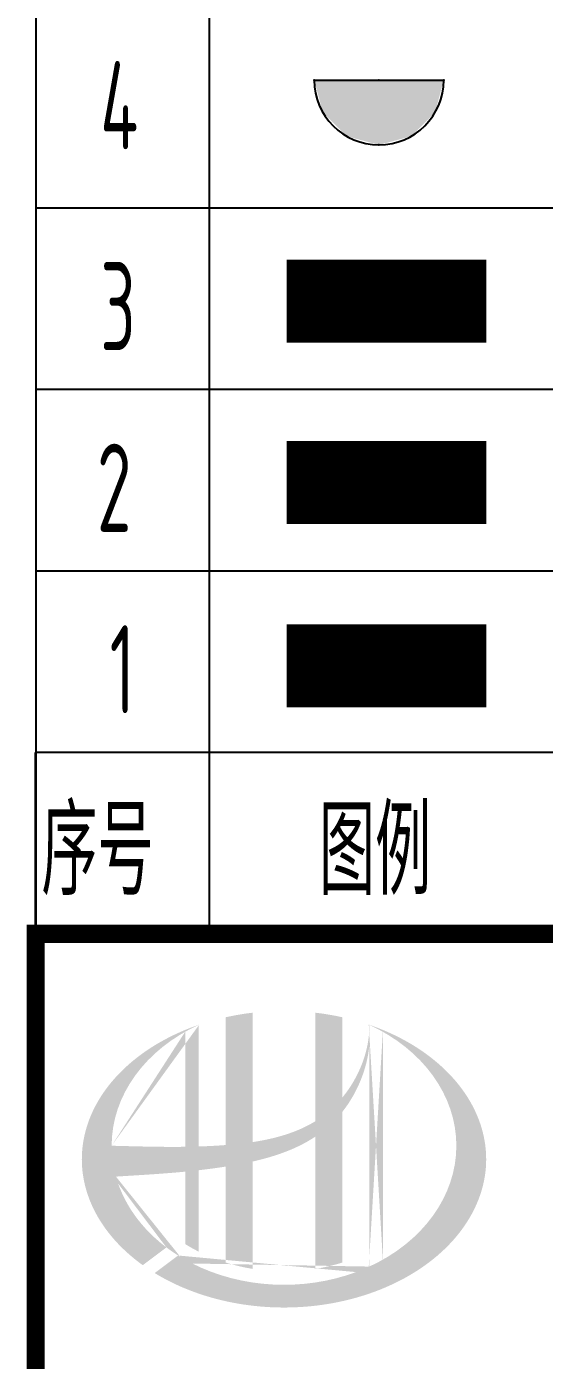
# Model space of a CAD drawing. Extents: x 5211311 to 5622788, y -441754 to -251897.
# Drawn here: x 5346203 to 5348200, y -334704 to -329560 of the extents above; entities that cross this region are included whole.
import ezdxf
from ezdxf.enums import TextEntityAlignment as Align

# ---------------------------------------------------------------- set-up
doc = ezdxf.new("R2010")
doc.units = 0
doc.header["$LTSCALE"] = 1000
doc.header["$MEASUREMENT"] = 0
doc.layers.get('0').update_dxf_attribs({"linetype": 'CONTINUOUS'})
doc.layers.add('TEL_TAB', color=7, linetype='CONTINUOUS')
doc.styles.add('_TEL_DIM', font='SIMPLEX', dxfattribs={"width": 0.8, "height": 3.5, "bigfont": 'HZTXT'})
doc.styles.add('sceic', font='sceie.shx', dxfattribs={"width": 0.8, "bigfont": 'sceic.shx'})
doc.styles.get("Standard").update_dxf_attribs({"font": 'GBENOR', "bigfont": 'GBCBIG'})

# ---------------------------------------------------------------- blocks, each defined once
blk = doc.blocks.new('*X144')
at = {"color": 0}
for p, q in [((-250, 32.8), (-82.8, 200)), ((-250, 68.2), (-118.2, 200)), ((-250, 103.6), (-153.6, 200)), ((-250, 138.9), (-188.9, 200)), ((-250, 174.3), (-224.3, 200)), ((-247.5, 0), (-47.5, 200)), ((-212.1, 0), (-12.1, 200)), ((-176.8, 0), (23.2, 200)), ((-141.4, 0), (58.6, 200)), ((-106.1, 0), (93.9, 200)), ((-70.7, 0), (129.3, 200)), ((-35.4, 0), (164.6, 200)), ((0, 0), (200, 200)), ((35.4, 0), (235.4, 200)), ((70.7, 0), (250, 179.3)), ((106.1, 0), (250, 143.9)), ((141.4, 0), (250, 108.6)), ((176.8, 0), (250, 73.2)), ((212.1, 0), (250, 37.9)), ((247.5, 0), (250, 2.5))]:
    blk.add_line(p, q, dxfattribs=at)
blk = doc.blocks.new('$equip$00002943')
for p, q in [((-0.75, 0.6), (-0.75, 0)), ((0.75, 0.6), (-0.75, 0.6)), ((0.75, 0), (0.75, 0.6)), ((-0.75, 0), (0.75, 0))]:
    blk.add_line(p, q)
for points, const_width in [([(-0.75, 0.6), (-0.75, 0), (0.75, 0), (0.75, 0.6), (-0.75, 0.6), (-0.75, 0)], 0.04), ([(-0.75, 0.3), (0.75, 0.3)], 0.6)]:
    blk.add_lwpolyline(points, dxfattribs=dict(const_width=const_width))
for p in [(0, 0.6), (-0.75, 0.3), (0.75, 0.3), (0, 0)]:
    blk.add_point(p)
at = {"xscale": 0.00300000000061118, "yscale": 0.00300000000061118, "zscale": 0.00300000000061118}
blk.add_blockref('*X144', (0, 0), dxfattribs=at)
at = {"color": 7, "style": '_TEL_DIM', "flags": 1}
for tag in ['A', 'REMARK']:
    blk.add_attdef(tag, text='', height=0.00002, dxfattribs=at).set_placement((0, 0), align=Align.MIDDLE_CENTER)
blk = doc.blocks.new('$equip$00001168')
blk.add_line((-0.5, 0), (0.5, 0))
blk.add_arc((0, 0), 0.5, 180, 0)
for p in [(-0.5, 0), (0, 0), (0.5, 0), (0, -0.5)]:
    blk.add_point(p)
for points in [[(0.433, -0.25), (-0.433, -0.25), (0.5, 0), (-0.5, 0)], [(0.25, -0.433), (-0.25, -0.433), (0.433, -0.25), (-0.433, -0.25)], [(0, -0.5), (0, -0.5), (0.25, -0.433), (-0.25, -0.433)]]:
    blk.add_solid(points)
at = {"flags": 9}
blk.add_attdef('A', (0, 0), '', height=0.00002, dxfattribs=at)

msp = doc.modelspace()

# ---------------------------------------------------------------- hatches: boundary and pattern name
h = msp.add_hatch(color=256)
edge = h.paths.add_edge_path()
edge.add_spline(control_points=[(5347074.2, -333936.9), (5347080.3, -333935.5), (5347086.4, -333934.1), (5347135.5, -333922.2), (5347178.1, -333909.2), (5347253.1, -333878.1), (5347286, -333861.1), (5347316.9, -333840.5)], knot_values=[61.629012, 61.629012, 61.629012, 61.629012, 63.330431, 63.330431, 75.353634, 75.353634, 85.398649, 85.398649, 85.398649, 85.398649], degree=3, periodic=0)
edge.add_line((5347316.9, -333840.5), (5347316.9, -334350.8))
edge.add_spline(control_points=[(5347316.9, -334350.8), (5347334, -334348), (5347351, -334344.7), (5347385.8, -334336.6), (5347403.5, -334331.8), (5347420.9, -334326.3)], knot_values=[4.908456, 4.908456, 4.908456, 4.908456, 4.992821, 4.992821, 5.083034, 5.083034, 5.083034, 5.083034], degree=3, periodic=0)
edge.add_line((5347420.9, -334326.3), (5347420.9, -333744.9))
edge.add_spline(control_points=[(5347420.9, -333744.9), (5347429.5, -333734), (5347437.7, -333722.6), (5347463.8, -333683), (5347479.4, -333653), (5347508.7, -333580.2), (5347519.9, -333536.4), (5347524.6, -333491.1), (5347524.7, -333489.8), (5347524.9, -333488.6)], knot_values=[97.991744, 97.991744, 97.991744, 97.991744, 101.64219, 101.64219, 110.337975, 110.337975, 121.934322, 121.934322, 122.270691, 122.270691, 122.270691, 122.270691], degree=3, periodic=0)
edge.add_line((5347524.9, -333488.6), (5347524.9, -333418.1))
edge.add_spline(control_points=[(5347524.9, -333418.1), (5347524.8, -333425.8), (5347524.4, -333433.5), (5347523.8, -333441.2)], knot_values=[126.194075, 126.194075, 126.194075, 126.194075, 128.396762, 128.396762, 128.396762, 128.396762], degree=3, periodic=0)
edge.add_spline(control_points=[(5347523.8, -333441.2), (5347523.4, -333447.4), (5347522.8, -333453.6), (5347522, -333459.8)], knot_values=[124.417049, 124.417049, 124.417049, 124.417049, 126.194075, 126.194075, 126.194075, 126.194075], degree=3, periodic=0)
edge.add_spline(control_points=[(5347522, -333459.8), (5347520.8, -333468.9), (5347519.4, -333478), (5347517.6, -333487.1)], knot_values=[121.80529, 121.80529, 121.80529, 121.80529, 124.417049, 124.417049, 124.417049, 124.417049], degree=3, periodic=0)
edge.add_spline(control_points=[(5347517.6, -333487.1), (5347515.2, -333499.3), (5347512.3, -333511.4), (5347508.8, -333523.4)], knot_values=[118.31574, 118.31574, 118.31574, 118.31574, 121.80529, 121.80529, 121.80529, 121.80529], degree=3, periodic=0)
edge.add_spline(control_points=[(5347508.8, -333523.4), (5347505.3, -333535.5), (5347501.2, -333547.6), (5347496.7, -333559.4)], knot_values=[114.795988, 114.795988, 114.795988, 114.795988, 118.31574, 118.31574, 118.31574, 118.31574], degree=3, periodic=0)
edge.add_spline(control_points=[(5347496.7, -333559.4), (5347492.2, -333571.1), (5347487.2, -333582.6), (5347481.8, -333594)], knot_values=[111.329641, 111.329641, 111.329641, 111.329641, 114.795988, 114.795988, 114.795988, 114.795988], degree=3, periodic=0)
edge.add_spline(control_points=[(5347481.8, -333594), (5347476.3, -333605.5), (5347470.2, -333616.9), (5347463.8, -333628)], knot_values=[107.79529, 107.79529, 107.79529, 107.79529, 111.329641, 111.329641, 111.329641, 111.329641], degree=3, periodic=0)
edge.add_spline(control_points=[(5347463.8, -333628), (5347457.5, -333638.8), (5347450.7, -333649.3), (5347443.6, -333659.6)], knot_values=[104.343579, 104.343579, 104.343579, 104.343579, 107.79529, 107.79529, 107.79529, 107.79529], degree=3, periodic=0)
edge.add_spline(control_points=[(5347443.6, -333659.6), (5347436.4, -333670), (5347428.8, -333680), (5347420.9, -333689.7)], knot_values=[100.8507, 100.8507, 100.8507, 100.8507, 104.343579, 104.343579, 104.343579, 104.343579], degree=3, periodic=0)
edge.add_line((5347420.9, -333689.7), (5347420.9, -333380.5))
edge.add_spline(control_points=[(5347420.9, -333380.5), (5347386.8, -333372.9), (5347352, -333367), (5347316.9, -333362.9)], knot_values=[4.423999, 4.423999, 4.423999, 4.423999, 4.558741, 4.558741, 4.558741, 4.558741], degree=3, periodic=0)
edge.add_line((5347316.9, -333362.9), (5347316.9, -333781.1))
edge.add_spline(control_points=[(5347316.9, -333781.1), (5347244.9, -333825.6), (5347160.7, -333848.8), (5347074.2, -333861.9)], knot_values=[63.246215, 63.246215, 63.246215, 63.246215, 87.689124, 87.689124, 87.689124, 87.689124], degree=3, periodic=0)
edge.add_line((5347074.2, -333861.9), (5347074.2, -333362.9))
edge.add_spline(control_points=[(5347074.2, -333362.9), (5347039, -333367), (5347004.2, -333372.9), (5346970.2, -333380.5)], knot_values=[4.866038, 4.866038, 4.866038, 4.866038, 5.000777, 5.000777, 5.000777, 5.000777], degree=3, periodic=0)
edge.add_line((5346970.2, -333380.5), (5346970.2, -333873.3))
edge.add_spline(control_points=[(5346970.2, -333873.3), (5346968.5, -333873.4), (5346933.6, -333876.1), (5346898.9, -333877.8), (5346866.2, -333878.8)], knot_values=[43.657356, 43.657356, 43.657356, 43.657356, 44.134253, 53.497092, 53.497092, 53.497092, 53.497092], degree=3, periodic=0)
edge.add_line((5346866.2, -333878.8), (5346866.2, -333409.7))
edge.add_spline(control_points=[(5346866.2, -333409.7), (5346849.1, -333415.6), (5346832.4, -333421.9), (5346816, -333428.6)], knot_values=[5.14157, 5.14157, 5.14157, 5.14157, 5.212921, 5.212921, 5.212921, 5.212921], degree=3, periodic=0)
edge.add_spline(control_points=[(5346816, -333428.6), (5346809.1, -333431.4), (5346802.2, -333434.3), (5346770, -333448.5), (5346745.5, -333460.8), (5346722, -333474)], knot_values=[5.212921, 5.212921, 5.212921, 5.212921, 5.24296, 5.24296, 5.355623, 5.355623, 5.355623, 5.355623], degree=3, periodic=0)
edge.add_spline(control_points=[(5346722, -333474), (5346707.1, -333482.3), (5346692.7, -333491.1), (5346678.7, -333500.2)], knot_values=[5.355623, 5.355623, 5.355623, 5.355623, 5.426974, 5.426974, 5.426974, 5.426974], degree=3, periodic=0)
edge.add_spline(control_points=[(5346678.7, -333500.2), (5346671.3, -333505), (5346664, -333509.9), (5346650.5, -333519.4), (5346644.2, -333523.9), (5346638.1, -333528.5)], knot_values=[5.426974, 5.426974, 5.426974, 5.426974, 5.464765, 5.464765, 5.498325, 5.498325, 5.498325, 5.498325], degree=3, periodic=0)
edge.add_spline(control_points=[(5346638.1, -333528.5), (5346612.1, -333548.1), (5346588, -333569), (5346566.1, -333590.9)], knot_values=[5.498325, 5.498325, 5.498325, 5.498325, 5.641027, 5.641027, 5.641027, 5.641027], degree=3, periodic=0)
edge.add_spline(control_points=[(5346566.1, -333590.9), (5346559.1, -333597.9), (5346552.3, -333605), (5346531.9, -333627.6), (5346519, -333643.5), (5346507.2, -333659.7)], knot_values=[5.641027, 5.641027, 5.641027, 5.641027, 5.686569, 5.686569, 5.783729, 5.783729, 5.783729, 5.783729], degree=3, periodic=0)
edge.add_spline(control_points=[(5346507.2, -333659.7), (5346492.1, -333680.4), (5346478.8, -333701.8), (5346465.7, -333726.8), (5346464.1, -333730), (5346462.5, -333733.1)], knot_values=[5.783729, 5.783729, 5.783729, 5.783729, 5.908374, 5.908374, 5.92643, 5.92643, 5.92643, 5.92643], degree=3, periodic=0)
edge.add_spline(control_points=[(5346462.5, -333733.1), (5346450, -333758.3), (5346440, -333783.9), (5346432.5, -333809.9)], knot_values=[5.92643, 5.92643, 5.92643, 5.92643, 6.069132, 6.069132, 6.069132, 6.069132], degree=3, periodic=0)
edge.add_spline(control_points=[(5346432.5, -333809.9), (5346429.2, -333821), (5346426.5, -333832.1), (5346421.1, -333858.3), (5346418.8, -333873.3), (5346417.4, -333888.4)], knot_values=[6.069132, 6.069132, 6.069132, 6.069132, 6.130179, 6.130179, 6.211834, 6.211834, 6.211834, 6.211834], degree=3, periodic=0)
edge.add_spline(control_points=[(5346417.4, -333888.4), (5346416.2, -333901.5), (5346415.5, -333914.7), (5346415.5, -333927.9)], knot_values=[6.211834, 6.211834, 6.211834, 6.211834, 6.283185, 6.283185, 6.283185, 6.283185], degree=3, periodic=0)
edge.add_spline(control_points=[(5346415.5, -333927.9), (5346415.5, -333937.3), (5346415.8, -333946.6), (5346416.5, -333955.9)], knot_values=[6.283185, 6.283185, 6.283185, 6.283185, 6.333655, 6.333655, 6.333655, 6.333655], degree=3, periodic=0)
edge.add_spline(control_points=[(5346416.5, -333955.9), (5346417.7, -333974.6), (5346420.2, -333993.2), (5346424, -334011.7)], knot_values=[6.333655, 6.333655, 6.333655, 6.333655, 6.434594, 6.434594, 6.434594, 6.434594], degree=3, periodic=0)
edge.add_spline(control_points=[(5346424, -334011.7), (5346424.2, -334012.9), (5346424.5, -334014.1), (5346428.4, -334032.6), (5346433.2, -334049.8), (5346439.1, -334066.8)], knot_values=[6.434594, 6.434594, 6.434594, 6.434594, 6.441278, 6.441278, 6.535532, 6.535532, 6.535532, 6.535532], degree=3, periodic=0)
edge.add_spline(control_points=[(5346439.1, -334066.8), (5346445.3, -334085.1), (5346452.8, -334103.1), (5346461.6, -334120.9)], knot_values=[6.535532, 6.535532, 6.535532, 6.535532, 6.636471, 6.636471, 6.636471, 6.636471], degree=3, periodic=0)
edge.add_spline(control_points=[(5346461.6, -334120.9), (5346463.8, -334125.4), (5346466.1, -334129.8), (5346475.4, -334147.5), (5346483.1, -334160.5), (5346491.5, -334173.3)], knot_values=[6.636471, 6.636471, 6.636471, 6.636471, 6.661894, 6.661894, 6.73741, 6.73741, 6.73741, 6.73741], degree=3, periodic=0)
edge.add_spline(control_points=[(5346491.5, -334173.3), (5346502.6, -334190.5), (5346515, -334207.3), (5346528.6, -334223.7)], knot_values=[6.73741, 6.73741, 6.73741, 6.73741, 6.838349, 6.838349, 6.838349, 6.838349], degree=3, periodic=0)
edge.add_spline(control_points=[(5346528.6, -334223.7), (5346534.5, -334230.8), (5346540.6, -334237.9), (5346555.1, -334253.9), (5346563.7, -334262.7), (5346572.6, -334271.3)], knot_values=[6.838349, 6.838349, 6.838349, 6.838349, 6.88251, 6.88251, 6.939288, 6.939288, 6.939288, 6.939288], degree=3, periodic=0)
edge.add_spline(control_points=[(5346572.6, -334271.3), (5346588.3, -334286.7), (5346605.2, -334301.5), (5346623.1, -334315.7)], knot_values=[6.939288, 6.939288, 6.939288, 6.939288, 7.040227, 7.040227, 7.040227, 7.040227], degree=3, periodic=0)
edge.add_spline(control_points=[(5346623.1, -334315.7), (5346632, -334322.8), (5346641.2, -334329.8), (5346650.7, -334336.6)], knot_values=[7.040227, 7.040227, 7.040227, 7.040227, 7.090696, 7.090696, 7.090696, 7.090696], degree=3, periodic=0)
edge.add_line((5346650.7, -334336.6), (5346741.8, -334268.2))
edge.add_ellipse((5347195.5, -333875.9), major_axis=(665, 0), ratio=0.806676, start_angle=192.819, end_angle=226.9853, ccw=False)
edge.add_spline(control_points=[(5346547.1, -333995), (5346571.1, -333993.5), (5346595.2, -333992), (5346683.9, -333986.5), (5346748.7, -333982.2), (5346814.2, -333975.9)], knot_values=[11.398263, 11.398263, 11.398263, 11.398263, 18.40729, 18.40729, 37.18094, 37.18094, 37.18094, 37.18094], degree=3, periodic=0)
edge.add_line((5346814.2, -333975.9), (5346814.2, -334254.9))
edge.add_spline(control_points=[(5346814.2, -334254.9), (5346817.7, -334257.2), (5346821.3, -334259.4), (5346838.3, -334269.6), (5346852, -334277.1), (5346866.2, -334284.3)], knot_values=[4.049945, 4.049945, 4.049945, 4.049945, 4.072021, 4.072021, 4.153257, 4.153257, 4.153257, 4.153257], degree=3, periodic=0)
edge.add_line((5346866.2, -334284.3), (5346866.2, -333970.4))
edge.add_spline(control_points=[(5346866.2, -333970.4), (5346898.4, -333966.7), (5346930.7, -333962.5), (5346965.6, -333957.1), (5346967.9, -333956.8), (5346970.2, -333956.4)], knot_values=[42.135009, 42.135009, 42.135009, 42.135009, 51.307228, 51.307228, 51.948574, 51.948574, 51.948574, 51.948574], degree=3, periodic=0)
edge.add_line((5346970.2, -333956.4), (5346970.2, -334326.4))
edge.add_spline(control_points=[(5346970.2, -334326.4), (5347003.8, -334336.9), (5347038.7, -334345.1), (5347074.2, -334350.8)], knot_values=[4.34174, 4.34174, 4.34174, 4.34174, 4.516316, 4.516316, 4.516316, 4.516316], degree=3, periodic=0)
edge.add_line((5347074.2, -334350.8), (5347074.2, -333936.9))
edge = h.paths.add_edge_path(flags=16)
edge.add_ellipse((5347195.5, -333875.9), major_axis=(665, 0), ratio=0.806676, start_angle=124.9875, end_angle=179.999, ccw=False)
edge.add_line((5346814.2, -333436.4), (5346814.2, -333880))
edge.add_spline(control_points=[(5346814.2, -333880), (5346718.8, -333881.3), (5346624.9, -333878.3), (5346530.5, -333875.9)], knot_values=[11.27373, 11.27373, 11.27373, 11.27373, 38.687513, 38.687513, 38.687513, 38.687513], degree=3, periodic=0)
edge = h.paths.add_edge_path()
edge.add_spline(control_points=[(5346696.7, -334367.1), (5346727.7, -334386.1), (5346760.9, -334403.3), (5346845.5, -334440.6), (5346898.8, -334458.4), (5347009.5, -334485), (5347067, -334493.7), (5347183.1, -334501.5), (5347241.8, -334500.5), (5347357.3, -334489.1), (5347414.2, -334478.5), (5347523.2, -334448.5), (5347575.4, -334428.9), (5347672.3, -334382.1), (5347717.1, -334354.7), (5347797, -334293.8), (5347832.2, -334260.2), (5347891.5, -334188.7), (5347915.6, -334150.8), (5347952, -334072.7), (5347964.3, -334032.5), (5347976.9, -333951.3), (5347977.2, -333910.3), (5347965.7, -333828.9), (5347953.9, -333788.3), (5347918.3, -333709.6), (5347894.5, -333671.4), (5347835.7, -333599.2), (5347800.6, -333565.3), (5347720.8, -333503.6), (5347676.1, -333475.9), (5347594.9, -333436.2), (5347560.5, -333421.9), (5347524.9, -333409.7)], knot_values=[0.886421, 0.886421, 0.886421, 0.886421, 1.040557, 1.040557, 1.261172, 1.261172, 1.481788, 1.481788, 1.702404, 1.702404, 1.92302, 1.92302, 2.143636, 2.143636, 2.364252, 2.364252, 2.584868, 2.584868, 2.805484, 2.805484, 3.026099, 3.026099, 3.246715, 3.246715, 3.46852, 3.46852, 3.690325, 3.690325, 3.91213, 3.91213, 4.133935, 4.133935, 4.283209, 4.283209, 4.283209, 4.283209], degree=3, periodic=0)
edge.add_line((5347524.9, -333409.7), (5347524.9, -333409.8))
edge.add_spline(control_points=[(5347524.9, -333409.9), (5347524.9, -333412.6), (5347524.9, -333415.4), (5347524.9, -333418.1)], knot_values=[128.396762, 128.396762, 128.396762, 128.396762, 129.192193, 129.192193, 129.192193, 129.192193], degree=3, periodic=0)
edge.add_line((5347524.9, -333418.1), (5347524.9, -334342))
edge.add_ellipse((5347195.5, -333875.9), major_axis=(665, 0), ratio=0.806676, start_angle=232.1054, end_angle=299.6833, ccw=False)
edge.add_line((5346787.1, -334299.3), (5346696.7, -334367.1))
edge = h.paths.add_edge_path(flags=16)
edge.add_ellipse((5347195.5, -333875.9), major_axis=(665, 0), ratio=0.806676, start_angle=304.9875, end_angle=415.0121, ccw=False)
edge.add_line((5347576.9, -334315.4), (5347576.9, -333436.4))
h = msp.add_hatch(color=256)
edge = h.paths.add_edge_path()
edge.add_spline(control_points=[(5347074.2, -333936.9), (5347080.3, -333935.5), (5347086.4, -333934.1), (5347135.5, -333922.2), (5347178.1, -333909.2), (5347253.1, -333878.1), (5347286, -333861.1), (5347316.9, -333840.5)], knot_values=[61.629012, 61.629012, 61.629012, 61.629012, 63.330431, 63.330431, 75.353634, 75.353634, 85.398649, 85.398649, 85.398649, 85.398649], degree=3, periodic=0)
edge.add_line((5347316.9, -333840.5), (5347316.9, -334350.8))
edge.add_spline(control_points=[(5347316.9, -334350.8), (5347334, -334348), (5347351, -334344.7), (5347385.8, -334336.6), (5347403.5, -334331.8), (5347420.9, -334326.3)], knot_values=[4.908456, 4.908456, 4.908456, 4.908456, 4.992821, 4.992821, 5.083034, 5.083034, 5.083034, 5.083034], degree=3, periodic=0)
edge.add_line((5347420.9, -334326.3), (5347420.9, -333744.9))
edge.add_spline(control_points=[(5347420.9, -333744.9), (5347429.5, -333734), (5347437.7, -333722.6), (5347463.8, -333683), (5347479.4, -333653), (5347508.7, -333580.2), (5347519.9, -333536.4), (5347524.6, -333491.1), (5347524.7, -333489.8), (5347524.9, -333488.6)], knot_values=[97.991744, 97.991744, 97.991744, 97.991744, 101.64219, 101.64219, 110.337975, 110.337975, 121.934322, 121.934322, 122.270691, 122.270691, 122.270691, 122.270691], degree=3, periodic=0)
edge.add_line((5347524.9, -333488.6), (5347524.9, -333418.1))
edge.add_spline(control_points=[(5347524.9, -333418.1), (5347524.8, -333425.8), (5347524.4, -333433.5), (5347523.8, -333441.2)], knot_values=[126.194075, 126.194075, 126.194075, 126.194075, 128.396762, 128.396762, 128.396762, 128.396762], degree=3, periodic=0)
edge.add_spline(control_points=[(5347523.8, -333441.2), (5347523.4, -333447.4), (5347522.8, -333453.6), (5347522, -333459.8)], knot_values=[124.417049, 124.417049, 124.417049, 124.417049, 126.194075, 126.194075, 126.194075, 126.194075], degree=3, periodic=0)
edge.add_spline(control_points=[(5347522, -333459.8), (5347520.8, -333468.9), (5347519.4, -333478), (5347517.6, -333487.1)], knot_values=[121.80529, 121.80529, 121.80529, 121.80529, 124.417049, 124.417049, 124.417049, 124.417049], degree=3, periodic=0)
edge.add_spline(control_points=[(5347517.6, -333487.1), (5347515.2, -333499.3), (5347512.3, -333511.4), (5347508.8, -333523.4)], knot_values=[118.31574, 118.31574, 118.31574, 118.31574, 121.80529, 121.80529, 121.80529, 121.80529], degree=3, periodic=0)
edge.add_spline(control_points=[(5347508.8, -333523.4), (5347505.3, -333535.5), (5347501.2, -333547.6), (5347496.7, -333559.4)], knot_values=[114.795988, 114.795988, 114.795988, 114.795988, 118.31574, 118.31574, 118.31574, 118.31574], degree=3, periodic=0)
edge.add_spline(control_points=[(5347496.7, -333559.4), (5347492.2, -333571.1), (5347487.2, -333582.6), (5347481.8, -333594)], knot_values=[111.329641, 111.329641, 111.329641, 111.329641, 114.795988, 114.795988, 114.795988, 114.795988], degree=3, periodic=0)
edge.add_spline(control_points=[(5347481.8, -333594), (5347476.3, -333605.5), (5347470.2, -333616.9), (5347463.8, -333628)], knot_values=[107.79529, 107.79529, 107.79529, 107.79529, 111.329641, 111.329641, 111.329641, 111.329641], degree=3, periodic=0)
edge.add_spline(control_points=[(5347463.8, -333628), (5347457.5, -333638.8), (5347450.7, -333649.3), (5347443.6, -333659.6)], knot_values=[104.343579, 104.343579, 104.343579, 104.343579, 107.79529, 107.79529, 107.79529, 107.79529], degree=3, periodic=0)
edge.add_spline(control_points=[(5347443.6, -333659.6), (5347436.4, -333670), (5347428.8, -333680), (5347420.9, -333689.7)], knot_values=[100.8507, 100.8507, 100.8507, 100.8507, 104.343579, 104.343579, 104.343579, 104.343579], degree=3, periodic=0)
edge.add_line((5347420.9, -333689.7), (5347420.9, -333380.5))
edge.add_spline(control_points=[(5347420.9, -333380.5), (5347386.8, -333372.9), (5347352, -333367), (5347316.9, -333362.9)], knot_values=[4.423999, 4.423999, 4.423999, 4.423999, 4.558741, 4.558741, 4.558741, 4.558741], degree=3, periodic=0)
edge.add_line((5347316.9, -333362.9), (5347316.9, -333781.1))
edge.add_spline(control_points=[(5347316.9, -333781.1), (5347244.9, -333825.6), (5347160.7, -333848.8), (5347074.2, -333861.9)], knot_values=[63.246215, 63.246215, 63.246215, 63.246215, 87.689124, 87.689124, 87.689124, 87.689124], degree=3, periodic=0)
edge.add_line((5347074.2, -333861.9), (5347074.2, -333362.9))
edge.add_spline(control_points=[(5347074.2, -333362.9), (5347039, -333367), (5347004.2, -333372.9), (5346970.2, -333380.5)], knot_values=[4.866038, 4.866038, 4.866038, 4.866038, 5.000777, 5.000777, 5.000777, 5.000777], degree=3, periodic=0)
edge.add_line((5346970.2, -333380.5), (5346970.2, -333873.3))
edge.add_spline(control_points=[(5346970.2, -333873.3), (5346968.5, -333873.4), (5346933.6, -333876.1), (5346898.9, -333877.8), (5346866.2, -333878.8)], knot_values=[43.657356, 43.657356, 43.657356, 43.657356, 44.134253, 53.497092, 53.497092, 53.497092, 53.497092], degree=3, periodic=0)
edge.add_line((5346866.2, -333878.8), (5346866.2, -333409.7))
edge.add_spline(control_points=[(5346866.2, -333409.7), (5346849.1, -333415.6), (5346832.4, -333421.9), (5346816, -333428.6)], knot_values=[5.14157, 5.14157, 5.14157, 5.14157, 5.212921, 5.212921, 5.212921, 5.212921], degree=3, periodic=0)
edge.add_spline(control_points=[(5346816, -333428.6), (5346809.1, -333431.4), (5346802.2, -333434.3), (5346770, -333448.5), (5346745.5, -333460.8), (5346722, -333474)], knot_values=[5.212921, 5.212921, 5.212921, 5.212921, 5.24296, 5.24296, 5.355623, 5.355623, 5.355623, 5.355623], degree=3, periodic=0)
edge.add_spline(control_points=[(5346722, -333474), (5346707.1, -333482.3), (5346692.7, -333491.1), (5346678.7, -333500.2)], knot_values=[5.355623, 5.355623, 5.355623, 5.355623, 5.426974, 5.426974, 5.426974, 5.426974], degree=3, periodic=0)
edge.add_spline(control_points=[(5346678.7, -333500.2), (5346671.3, -333505), (5346664, -333509.9), (5346650.5, -333519.4), (5346644.2, -333523.9), (5346638.1, -333528.5)], knot_values=[5.426974, 5.426974, 5.426974, 5.426974, 5.464765, 5.464765, 5.498325, 5.498325, 5.498325, 5.498325], degree=3, periodic=0)
edge.add_spline(control_points=[(5346638.1, -333528.5), (5346612.1, -333548.1), (5346588, -333569), (5346566.1, -333590.9)], knot_values=[5.498325, 5.498325, 5.498325, 5.498325, 5.641027, 5.641027, 5.641027, 5.641027], degree=3, periodic=0)
edge.add_spline(control_points=[(5346566.1, -333590.9), (5346559.1, -333597.9), (5346552.3, -333605), (5346531.9, -333627.6), (5346519, -333643.5), (5346507.2, -333659.7)], knot_values=[5.641027, 5.641027, 5.641027, 5.641027, 5.686569, 5.686569, 5.783729, 5.783729, 5.783729, 5.783729], degree=3, periodic=0)
edge.add_spline(control_points=[(5346507.2, -333659.7), (5346492.1, -333680.4), (5346478.8, -333701.8), (5346465.7, -333726.8), (5346464.1, -333730), (5346462.5, -333733.1)], knot_values=[5.783729, 5.783729, 5.783729, 5.783729, 5.908374, 5.908374, 5.92643, 5.92643, 5.92643, 5.92643], degree=3, periodic=0)
edge.add_spline(control_points=[(5346462.5, -333733.1), (5346450, -333758.3), (5346440, -333783.9), (5346432.5, -333809.9)], knot_values=[5.92643, 5.92643, 5.92643, 5.92643, 6.069132, 6.069132, 6.069132, 6.069132], degree=3, periodic=0)
edge.add_spline(control_points=[(5346432.5, -333809.9), (5346429.2, -333821), (5346426.5, -333832.1), (5346421.1, -333858.3), (5346418.8, -333873.3), (5346417.4, -333888.4)], knot_values=[6.069132, 6.069132, 6.069132, 6.069132, 6.130179, 6.130179, 6.211834, 6.211834, 6.211834, 6.211834], degree=3, periodic=0)
edge.add_spline(control_points=[(5346417.4, -333888.4), (5346416.2, -333901.5), (5346415.5, -333914.7), (5346415.5, -333927.9)], knot_values=[6.211834, 6.211834, 6.211834, 6.211834, 6.283185, 6.283185, 6.283185, 6.283185], degree=3, periodic=0)
edge.add_spline(control_points=[(5346415.5, -333927.9), (5346415.5, -333937.3), (5346415.8, -333946.6), (5346416.5, -333955.9)], knot_values=[6.283185, 6.283185, 6.283185, 6.283185, 6.333655, 6.333655, 6.333655, 6.333655], degree=3, periodic=0)
edge.add_spline(control_points=[(5346416.5, -333955.9), (5346417.7, -333974.6), (5346420.2, -333993.2), (5346424, -334011.7)], knot_values=[6.333655, 6.333655, 6.333655, 6.333655, 6.434594, 6.434594, 6.434594, 6.434594], degree=3, periodic=0)
edge.add_spline(control_points=[(5346424, -334011.7), (5346424.2, -334012.9), (5346424.5, -334014.1), (5346428.4, -334032.6), (5346433.2, -334049.8), (5346439.1, -334066.8)], knot_values=[6.434594, 6.434594, 6.434594, 6.434594, 6.441278, 6.441278, 6.535532, 6.535532, 6.535532, 6.535532], degree=3, periodic=0)
edge.add_spline(control_points=[(5346439.1, -334066.8), (5346445.3, -334085.1), (5346452.8, -334103.1), (5346461.6, -334120.9)], knot_values=[6.535532, 6.535532, 6.535532, 6.535532, 6.636471, 6.636471, 6.636471, 6.636471], degree=3, periodic=0)
edge.add_spline(control_points=[(5346461.6, -334120.9), (5346463.8, -334125.4), (5346466.1, -334129.8), (5346475.4, -334147.5), (5346483.1, -334160.5), (5346491.5, -334173.3)], knot_values=[6.636471, 6.636471, 6.636471, 6.636471, 6.661894, 6.661894, 6.73741, 6.73741, 6.73741, 6.73741], degree=3, periodic=0)
edge.add_spline(control_points=[(5346491.5, -334173.3), (5346502.6, -334190.5), (5346515, -334207.3), (5346528.6, -334223.7)], knot_values=[6.73741, 6.73741, 6.73741, 6.73741, 6.838349, 6.838349, 6.838349, 6.838349], degree=3, periodic=0)
edge.add_spline(control_points=[(5346528.6, -334223.7), (5346534.5, -334230.8), (5346540.6, -334237.9), (5346555.1, -334253.9), (5346563.7, -334262.7), (5346572.6, -334271.3)], knot_values=[6.838349, 6.838349, 6.838349, 6.838349, 6.88251, 6.88251, 6.939288, 6.939288, 6.939288, 6.939288], degree=3, periodic=0)
edge.add_spline(control_points=[(5346572.6, -334271.3), (5346588.3, -334286.7), (5346605.2, -334301.5), (5346623.1, -334315.7)], knot_values=[6.939288, 6.939288, 6.939288, 6.939288, 7.040227, 7.040227, 7.040227, 7.040227], degree=3, periodic=0)
edge.add_spline(control_points=[(5346623.1, -334315.7), (5346632, -334322.8), (5346641.2, -334329.8), (5346650.7, -334336.6)], knot_values=[7.040227, 7.040227, 7.040227, 7.040227, 7.090696, 7.090696, 7.090696, 7.090696], degree=3, periodic=0)
edge.add_line((5346650.7, -334336.6), (5346741.8, -334268.2))
edge.add_ellipse((5347195.5, -333875.9), major_axis=(665, 0), ratio=0.806676, start_angle=192.819, end_angle=226.9853, ccw=False)
edge.add_spline(control_points=[(5346547.1, -333995), (5346571.1, -333993.5), (5346595.2, -333992), (5346683.9, -333986.5), (5346748.7, -333982.2), (5346814.2, -333975.9)], knot_values=[11.398263, 11.398263, 11.398263, 11.398263, 18.40729, 18.40729, 37.18094, 37.18094, 37.18094, 37.18094], degree=3, periodic=0)
edge.add_line((5346814.2, -333975.9), (5346814.2, -334254.9))
edge.add_spline(control_points=[(5346814.2, -334254.9), (5346817.7, -334257.2), (5346821.3, -334259.4), (5346838.3, -334269.6), (5346852, -334277.1), (5346866.2, -334284.3)], knot_values=[4.049945, 4.049945, 4.049945, 4.049945, 4.072021, 4.072021, 4.153257, 4.153257, 4.153257, 4.153257], degree=3, periodic=0)
edge.add_line((5346866.2, -334284.3), (5346866.2, -333970.4))
edge.add_spline(control_points=[(5346866.2, -333970.4), (5346898.4, -333966.7), (5346930.7, -333962.5), (5346965.6, -333957.1), (5346967.9, -333956.8), (5346970.2, -333956.4)], knot_values=[42.135009, 42.135009, 42.135009, 42.135009, 51.307228, 51.307228, 51.948574, 51.948574, 51.948574, 51.948574], degree=3, periodic=0)
edge.add_line((5346970.2, -333956.4), (5346970.2, -334326.4))
edge.add_spline(control_points=[(5346970.2, -334326.4), (5347003.8, -334336.9), (5347038.7, -334345.1), (5347074.2, -334350.8)], knot_values=[4.34174, 4.34174, 4.34174, 4.34174, 4.516316, 4.516316, 4.516316, 4.516316], degree=3, periodic=0)
edge.add_line((5347074.2, -334350.8), (5347074.2, -333936.9))
edge = h.paths.add_edge_path(flags=16)
edge.add_ellipse((5347195.5, -333875.9), major_axis=(665, 0), ratio=0.806676, start_angle=124.9875, end_angle=179.999, ccw=False)
edge.add_line((5346814.2, -333436.4), (5346814.2, -333880))
edge.add_spline(control_points=[(5346814.2, -333880), (5346718.8, -333881.3), (5346624.9, -333878.3), (5346530.5, -333875.9)], knot_values=[11.27373, 11.27373, 11.27373, 11.27373, 38.687513, 38.687513, 38.687513, 38.687513], degree=3, periodic=0)
edge = h.paths.add_edge_path()
edge.add_spline(control_points=[(5346696.7, -334367.1), (5346727.7, -334386.1), (5346760.9, -334403.3), (5346845.5, -334440.6), (5346898.8, -334458.4), (5347009.5, -334485), (5347067, -334493.7), (5347183.1, -334501.5), (5347241.8, -334500.5), (5347357.3, -334489.1), (5347414.2, -334478.5), (5347523.2, -334448.5), (5347575.4, -334428.9), (5347672.3, -334382.1), (5347717.1, -334354.7), (5347797, -334293.8), (5347832.2, -334260.2), (5347891.5, -334188.7), (5347915.6, -334150.8), (5347952, -334072.7), (5347964.3, -334032.5), (5347976.9, -333951.3), (5347977.2, -333910.3), (5347965.7, -333828.9), (5347953.9, -333788.3), (5347918.3, -333709.6), (5347894.5, -333671.4), (5347835.7, -333599.2), (5347800.6, -333565.3), (5347720.8, -333503.6), (5347676.1, -333475.9), (5347594.9, -333436.2), (5347560.5, -333421.9), (5347524.9, -333409.7)], knot_values=[0.886421, 0.886421, 0.886421, 0.886421, 1.040557, 1.040557, 1.261172, 1.261172, 1.481788, 1.481788, 1.702404, 1.702404, 1.92302, 1.92302, 2.143636, 2.143636, 2.364252, 2.364252, 2.584868, 2.584868, 2.805484, 2.805484, 3.026099, 3.026099, 3.246715, 3.246715, 3.46852, 3.46852, 3.690325, 3.690325, 3.91213, 3.91213, 4.133935, 4.133935, 4.283209, 4.283209, 4.283209, 4.283209], degree=3, periodic=0)
edge.add_line((5347524.9, -333409.7), (5347524.9, -333409.8))
edge.add_spline(control_points=[(5347524.9, -333409.9), (5347524.9, -333412.6), (5347524.9, -333415.4), (5347524.9, -333418.1)], knot_values=[128.396762, 128.396762, 128.396762, 128.396762, 129.192193, 129.192193, 129.192193, 129.192193], degree=3, periodic=0)
edge.add_line((5347524.9, -333418.1), (5347524.9, -334342))
edge.add_ellipse((5347195.5, -333875.9), major_axis=(665, 0), ratio=0.806676, start_angle=232.1054, end_angle=299.6833, ccw=False)
edge.add_line((5346787.1, -334299.3), (5346696.7, -334367.1))
edge = h.paths.add_edge_path(flags=16)
edge.add_ellipse((5347195.5, -333875.9), major_axis=(665, 0), ratio=0.806676, start_angle=304.9875, end_angle=415.0121, ccw=False)
edge.add_line((5347576.9, -334315.4), (5347576.9, -333436.4))

# ---------------------------------------------------------------- linework, layer by layer
at = {"const_width": 70}
msp.add_lwpolyline([(5346237.7, -333058.5), (5346237.7, -339058.5)], dxfattribs=at)
msp.add_lwpolyline([(5364237.7, -333058.5, 70, 70, 0), (5346237.7, -333058.5, 70, 70, 0), (5346237.7, -339058.5, 0, 0, 0)], format="xyseb")
at = {"layer": 'TEL_TAB', "color": 0, "linetype": 'ByBlock'}
for p, q in [((5346238.1, -319627.8), (5346237.7, -331658.5)), ((5346237.7, -330258.5), (5346237.7, -331658.5)), ((5346237.7, -330258.5), (5364237.7, -330258.5)), ((5346237.7, -330258.5), (5346237.7, -331658.5)), ((5346237.7, -330958.5), (5364237.7, -330958.5)), ((5346237.7, -331658.5), (5346237.7, -332358.5)), ((5346237.7, -331658.5), (5364237.7, -331658.5)), ((5346237.7, -331658.5), (5364237.7, -331658.5)), ((5346237.7, -331658.5), (5364237.7, -331658.5)), ((5346237.7, -331658.5), (5364237.7, -331658.5)), ((5346906.2, -331658.5), (5346906.2, -332358.5)), ((5346237.7, -332358.5), (5364237.7, -332358.5)), ((5346237.7, -332358.5), (5364237.7, -332358.5)), ((5346906.2, -332358.5), (5346906.2, -333058.5))]:
    msp.add_line(p, q, dxfattribs=at)
for points in [[(5346906.2, -319627.8), (5346906.2, -331658.5)], [(5346906.2, -330258.5), (5346906.2, -331658.5)], [(5346906.2, -330258.5), (5346906.2, -331658.5)], [(5346906.2, -331658.5), (5346906.2, -332358.5)]]:
    msp.add_lwpolyline(points, dxfattribs=at)
at = {"layer": 'TEL_TAB', "color": 0, "linetype": 'ByBlock', "const_width": 10}
msp.add_lwpolyline([(5346237.7, -332358.5), (5346237.7, -333058.5)], dxfattribs=at)

# ---------------------------------------------------------------- block references
at = {"layer": 'TEL_TAB', "color": 0, "linetype": 'ByBlock', "xscale": 500, "yscale": 500, "zscale": 500}
for name, p in [('$equip$00001168', (5347561.9, -329765.9)), ('$equip$00002943', (5347591, -330768.4)), ('$equip$00002943', (5347591, -331468.4)), ('$equip$00002943', (5347591, -332174.6))]:
    msp.add_blockref(name, p, dxfattribs=at)

# ---------------------------------------------------------------- texts
at = {"layer": 'TEL_TAB', "color": 0, "linetype": 'ByBlock', "style": 'sceic', "width": 0.67}
for s, p in [('4', (5346486.8, -330033.3)), ('3', (5346486.8, -330808.5)), ('2', (5346474.1, -331508.5)), ('1', (5346522.9, -332208.5)), ('序号', (5346259.7, -332908.5)), ('图例', (5347330.3, -332908.5))]:
    msp.add_text(s, height=340, dxfattribs=at).set_placement(p)

doc.saveas('drawing.dxf')
